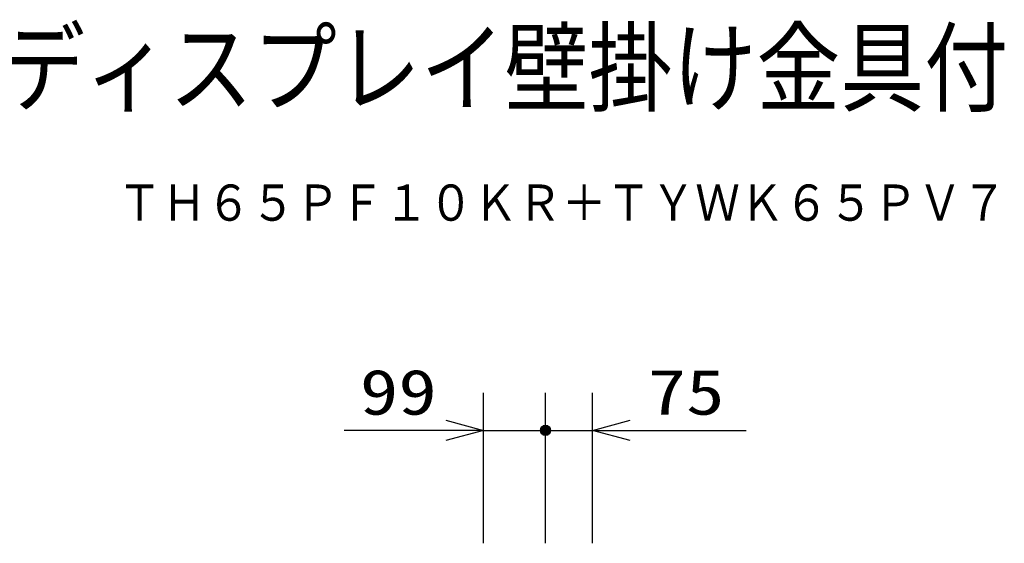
# Model space of a CAD drawing. Units: millimetres, scale not verified. Extents: x -63 to 63, y -57 to 57.
# Drawn here: x 10.1 to 62.4, y 29.6 to 57.4 of the extents above; entities that cross this region are included whole.
import ezdxf
from ezdxf.enums import TextEntityAlignment as Align

# ---------------------------------------------------------------- set-up
doc = ezdxf.new("R2010")
doc.units = ezdxf.units.MM
doc.header["$LTSCALE"] = 0.190236
for name, color, linetype in [('0-0_TOUROKU', 1, 'Continuous'), ('0-1_SUNPO', 3, 'Continuous'), ('0-2_GAIKEI', 1, 'Continuous'), ('0-3_MOJI1', 2, 'Continuous')]:
    doc.layers.add(name, color=color, linetype=linetype)
doc.styles.add('ＭＳ ゴシック', font='')
doc.styles.get('ＭＳ ゴシック').set_extended_font_data('MS Gothic')

# ---------------------------------------------------------------- blocks, each defined once
blk = doc.blocks.new('_OPEN30')
at = {"layer": '0-2_GAIKEI', "color": 7}
blk.add_line((0, 0), (-1, 0), dxfattribs=at)
blk.add_lwpolyline([(-1, 0.26795), (0, 0), (-1, -0.26795)], dxfattribs=at)

msp = doc.modelspace()

# ---------------------------------------------------------------- linework, layer by layer
at = {"layer": '0-1_SUNPO'}
for p, q in [((34.7552, 29.5728), (34.7552, 37.5728)), ((38.0552, 29.5728), (38.0552, 37.5728)), ((40.5593, 29.5728), (40.5593, 37.5728)), ((37.7865, 35.5996), (38.3238, 35.5996)), ((37.7963, 35.6496), (38.314, 35.6496)), ((37.8168, 35.6996), (38.2936, 35.6996)), ((37.851, 35.7496), (38.2593, 35.7496)), ((37.9086, 35.7996), (38.2018, 35.7996)), ((32.7552, 35.5728), (27.3519, 35.5728)), ((34.7552, 35.5728), (40.5593, 35.5728)), ((37.7862, 35.5496), (38.3242, 35.5496)), ((37.7953, 35.4996), (38.315, 35.4996)), ((37.815, 35.4496), (38.2954, 35.4496)), ((37.8481, 35.3996), (38.2622, 35.3996)), ((37.9034, 35.3496), (38.207, 35.3496)), ((41.6476, 35.5728), (48.7199, 35.5728))]:
    msp.add_line(p, q, dxfattribs=at)
msp.add_circle((38.0552, 35.5728), 0.27, dxfattribs=at)

# ---------------------------------------------------------------- block references
at = {"layer": '0-1_SUNPO', "xscale": 2, "yscale": 2}
msp.add_blockref('_OPEN30', (34.7552, 35.5728), dxfattribs=at)
at = {"layer": '0-1_SUNPO', "xscale": 2, "yscale": 2, "rotation": 180}
msp.add_blockref('_OPEN30', (40.5593, 35.5728), dxfattribs=at)

# ---------------------------------------------------------------- texts
at = {"layer": '0-0_TOUROKU', "style": 'ＭＳ ゴシック', "width": 0.9}
msp.add_text('ＴＨ６５ＰＦ１０ＫＲ＋ＴＹＷＫ６５ＰＶ７', height=1.925, dxfattribs=at).set_placement((15.3, 46.13), align=Align.BOTTOM_LEFT)
at = {"layer": '0-1_SUNPO', "style": 'ＭＳ ゴシック', "width": 1.25}
for s, p in [('99', (28.1851, 35.6824)), ('75', (43.4837, 35.6824))]:
    msp.add_text(s, height=2.406, dxfattribs=at).set_placement(p, align=Align.BOTTOM_LEFT)
at = {"layer": '0-3_MOJI1', "style": 'ＭＳ ゴシック', "width": 0.85}
msp.add_text('ハイビジョンプラズマディスプレイ壁掛け金具付', height=3.848, dxfattribs=at).set_placement((-35.5001, 51.7599), align=Align.BOTTOM_LEFT)

doc.saveas('drawing.dxf')
